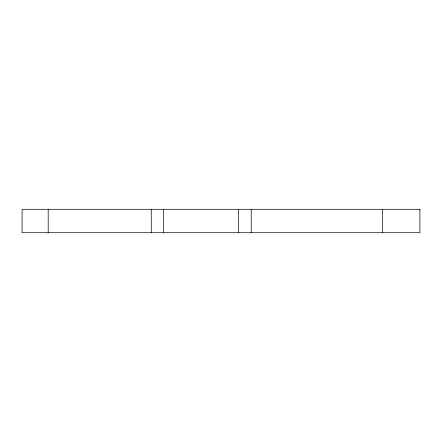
<?xml version="1.0" encoding="UTF-8"?>
<svg xmlns="http://www.w3.org/2000/svg" width="442" height="442" viewBox="0 0 442 442"><rect width="100%" height="100%" fill="white"/><g stroke="black" fill="none" stroke-linecap="round" stroke-linejoin="round"><path stroke-width="0.66" d="M382.413 209.287L382.413 232.713M251.211 209.287L251.211 232.713M238.514 209.287L238.514 232.713M163.54 209.287L163.54 232.713M151.28 209.287L151.28 232.713M48.189 209.287L48.189 232.713M419.9 209.287L22.1 209.287L22.1 232.713L419.9 232.713L419.9 209.287"/></g></svg>
